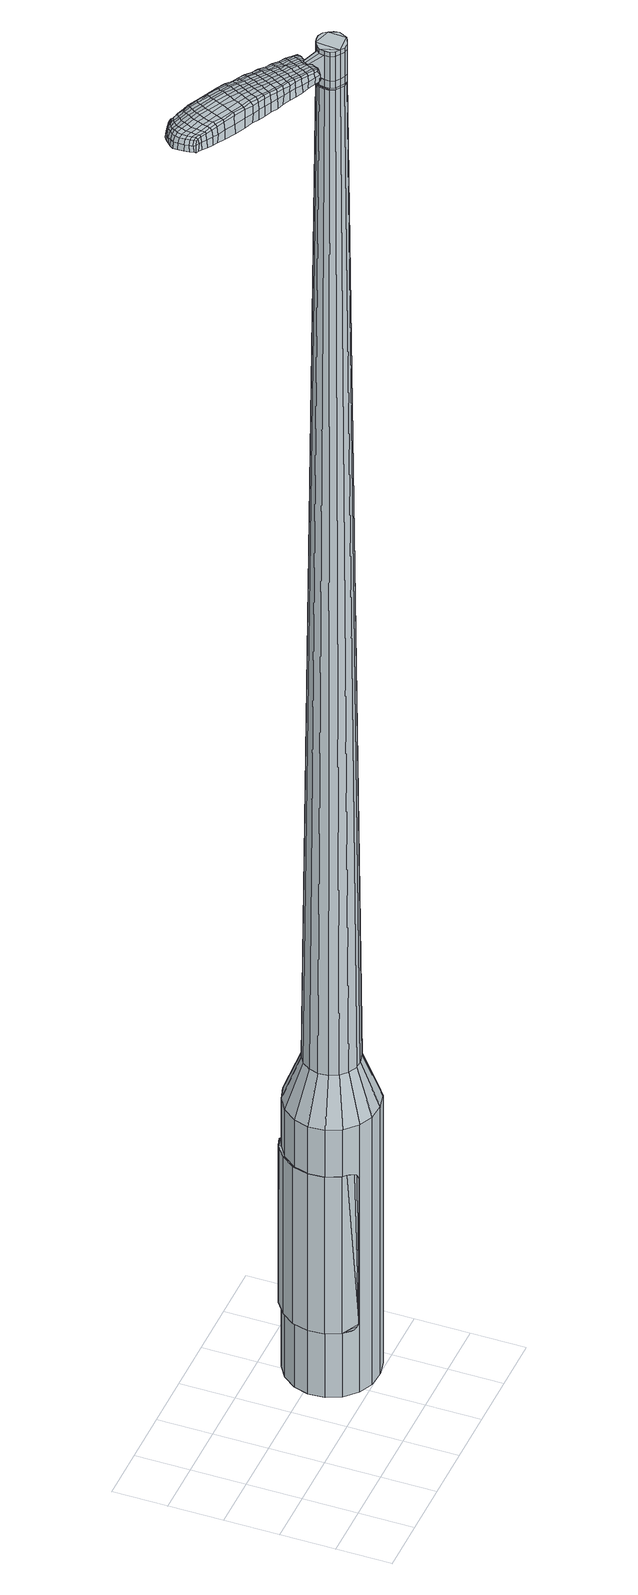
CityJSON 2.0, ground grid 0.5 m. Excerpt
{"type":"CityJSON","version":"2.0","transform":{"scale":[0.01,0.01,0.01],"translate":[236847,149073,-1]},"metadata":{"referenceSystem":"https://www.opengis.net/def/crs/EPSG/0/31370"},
"CityObjects":{
"object1":{"type":"GenericCityObject","attributes":{"cluster":240,"mean_distance_to_centroid":0.235,"new_centroid_x":236848.73,"new_centroid_y":149073.93,"mean_distance_to_camera":7.64,"H1":7.09,"H2":7.67,"Z_final":110.65,"cluster2":-1,"proj_x":236850.38,"proj_y":149070.44,"id_line":81391,"bearing_l":64.54,"distance":3.86,"orientation":"left","G_obj":154.54},"geometry":[{"type":"MultiSurface","lod":"2","boundaries":[[[0,1,2,3]],[[1,4,5,2]],[[4,6,7,5]],[[6,8,9,7]],[[8,10,11,9]],[[10,12,13,11]],[[12,14,15,13]],[[14,16,17,15]],[[16,18,19,17]],[[18,20,21,19]],[[20,22,23,21]],[[22,24,25,23]],[[24,26,27,25]],[[26,28,29,27]],[[28,30,31,29]],[[30,32,33,31]],[[32,34,35,33]],[[34,0,3,35]],[[36,37,38,39]],[[38,40,41,42]],[[41,43,42]],[[42,44,45,46]],[[45,47,46]],[[46,48,49,50]],[[49,51,50]],[[42,46,50,38]],[[50,52,39,38]],[[53,36,39]],[[2,5,7,35]],[[7,9,11,15]],[[11,13,15]],[[15,17,19,23]],[[19,21,23]],[[23,25,27,31]],[[27,29,31]],[[15,23,31,7]],[[31,33,35,7]],[[3,2,35]],[[1,0,54,55]],[[0,34,56,54]],[[34,32,57,56]],[[32,30,58,57]],[[30,28,59,58]],[[28,26,60,59]],[[26,24,61,60]],[[24,22,62,61]],[[22,20,63,62]],[[20,18,64,63]],[[18,16,65,64]],[[16,14,66,65]],[[14,12,67,66]],[[12,10,68,67]],[[10,8,69,68]],[[8,6,70,69]],[[6,4,71,70]],[[4,1,55,71]],[[55,54,72,73]],[[54,56,74,72]],[[56,57,75,74]],[[57,58,76,75]],[[58,59,77,76]],[[59,60,78,77]],[[60,61,79,78]],[[61,62,80,79]],[[62,63,81,80]],[[63,64,82,81]],[[64,65,83,82]],[[65,66,84,83]],[[66,67,85,84]],[[67,68,86,85]],[[68,69,87,86]],[[69,70,88,87]],[[70,71,89,88]],[[71,55,73,89]],[[90,91,92,73]],[[93,94,91,90]],[[95,96,94,93]],[[97,98,96,95]],[[77,99,98,97]],[[78,100,99,77]],[[101,102,100,78]],[[80,103,102,101]],[[104,105,103,80]],[[82,106,105,104]],[[107,108,106,82]],[[84,109,108,107]],[[85,110,109,84]],[[111,112,110,85]],[[113,114,112,111]],[[88,115,114,113]],[[116,117,115,88]],[[73,92,117,116]],[[118,119,120,121]],[[122,118,121,123]],[[124,122,123,125]],[[126,124,125,127]],[[128,126,127,129]],[[130,128,129,131]],[[132,130,131,133]],[[134,132,133,135]],[[136,134,135,137]],[[138,136,137,139]],[[140,138,139,141]],[[142,140,141,143]],[[144,142,143,145]],[[146,144,145,147]],[[148,146,147,149]],[[150,148,149,151]],[[72,90,73]],[[72,74,93,90]],[[74,75,95,93]],[[75,76,97,95]],[[76,77,97]],[[79,101,78]],[[79,80,101]],[[81,104,80]],[[81,82,104]],[[83,107,82]],[[83,84,107]],[[86,111,85]],[[86,87,113,111]],[[87,88,113]],[[89,116,88]],[[89,73,116]],[[152,92,91]],[[153,117,92]],[[153,115,117]],[[154,114,115]],[[154,155,112,114]],[[155,110,112]],[[156,108,109]],[[156,106,108]],[[157,105,106]],[[157,103,105]],[[158,102,103]],[[158,100,102]],[[159,98,99]],[[159,160,96,98]],[[160,161,94,96]],[[161,152,91,94]],[[39,52,150,162]],[[92,152,163,151]],[[53,39,162,119]],[[152,161,120,163]],[[36,53,119,118]],[[161,160,121,120]],[[37,36,118,122]],[[160,159,123,121]],[[38,37,122,124]],[[159,99,125,123]],[[40,38,124,126]],[[99,100,127,125]],[[41,40,126,128]],[[100,158,129,127]],[[43,41,128,130]],[[158,103,131,129]],[[42,43,130,132]],[[103,157,133,131]],[[44,42,132,134]],[[157,106,135,133]],[[45,44,134,136]],[[106,156,137,135]],[[47,45,136,138]],[[156,109,139,137]],[[46,47,138,140]],[[109,110,141,139]],[[48,46,140,142]],[[110,155,143,141]],[[49,48,142,144]],[[155,154,145,143]],[[51,49,144,146]],[[154,115,147,145]],[[50,51,146,148]],[[115,153,149,147]],[[52,50,148,150]],[[153,92,151,149]],[[150,151,164,165]],[[151,163,166,164]],[[163,120,167,166]],[[120,119,168,167]],[[119,162,169,168]],[[162,150,165,169]],[[170,171,172,173]],[[174,170,173,175]],[[170,174,176,177]],[[171,170,177,178]],[[179,180,181,182]],[[183,179,182,184]],[[179,183,185,186]],[[180,179,186,187]],[[188,189,190,191]],[[192,188,191,193]],[[188,192,194,195]],[[189,188,195,196]],[[197,198,199,200]],[[201,197,200,202]],[[197,201,203,204]],[[198,197,204,205]],[[206,207,208,209]],[[210,206,209,211]],[[206,210,212,213]],[[207,206,213,214]],[[215,216,217,218]],[[219,215,218,220]],[[215,219,221,222]],[[216,215,222,223]],[[224,225,226,227]],[[216,224,227,217]],[[224,216,223,228]],[[225,224,228,229]],[[230,231,232,233]],[[225,230,233,226]],[[230,225,229,234]],[[231,230,234,235]],[[236,174,175,237]],[[231,236,237,232]],[[236,231,235,238]],[[174,236,238,176]],[[239,240,241,242]],[[243,239,242,244]],[[239,243,245,246]],[[240,239,246,247]],[[248,249,250,251]],[[240,248,251,241]],[[248,240,247,252]],[[249,248,252,253]],[[254,255,256,257]],[[249,254,257,250]],[[254,249,253,258]],[[255,254,258,259]],[[260,261,262,263]],[[255,260,263,256]],[[260,255,259,264]],[[261,260,264,265]],[[266,171,178,267]],[[261,266,267,262]],[[266,261,265,268]],[[171,266,268,172]],[[269,270,271,272]],[[273,269,272,274]],[[269,273,275,276]],[[270,269,276,277]],[[278,279,280,281]],[[270,278,281,271]],[[278,270,277,282]],[[279,278,282,283]],[[284,285,286,287]],[[279,284,287,280]],[[284,279,283,288]],[[285,284,288,289]],[[290,183,184,291]],[[285,290,291,286]],[[290,285,289,292]],[[183,290,292,185]],[[293,294,295,296]],[[297,293,296,298]],[[293,297,299,300]],[[294,293,300,301]],[[302,303,304,305]],[[294,302,305,295]],[[302,294,301,306]],[[303,302,306,307]],[[308,309,310,311]],[[303,308,311,304]],[[308,303,307,312]],[[309,308,312,313]],[[314,315,316,317]],[[309,314,317,310]],[[314,309,313,318]],[[315,314,318,319]],[[320,180,187,321]],[[315,320,321,316]],[[320,315,319,322]],[[180,320,322,181]],[[323,209,208,324]],[[325,323,324,326]],[[323,325,327,328]],[[209,323,328,211]],[[329,325,326,330]],[[331,329,330,332]],[[329,331,333,334]],[[325,329,334,327]],[[335,331,332,336]],[[337,335,336,338]],[[335,337,339,340]],[[331,335,340,333]],[[341,337,338,342]],[[343,341,342,344]],[[341,343,345,346]],[[337,341,346,339]],[[347,343,344,348]],[[198,347,348,199]],[[347,198,205,349]],[[343,347,349,345]],[[350,351,196,195]],[[352,350,195,194]],[[350,352,353,354]],[[351,350,354,355]],[[356,357,355,354]],[[358,356,354,353]],[[356,358,359,360]],[[357,356,360,361]],[[362,363,361,360]],[[364,362,360,359]],[[362,364,365,366]],[[363,362,366,367]],[[368,369,367,366]],[[370,368,366,365]],[[368,370,203,201]],[[369,368,201,202]],[[371,372,373,374]],[[273,371,374,275]],[[371,273,274,375]],[[372,371,375,376]],[[377,192,193,378]],[[372,377,378,373]],[[377,372,376,379]],[[192,377,379,194]],[[380,381,382,383]],[[219,380,383,221]],[[380,219,220,384]],[[381,380,384,385]],[[386,387,388,389]],[[381,386,389,382]],[[386,381,385,390]],[[387,386,390,391]],[[392,189,196,393]],[[387,392,393,388]],[[392,387,391,394]],[[189,392,394,190]],[[395,396,397,398]],[[177,395,398,178]],[[395,177,176,399]],[[396,395,399,400]],[[401,402,403,404]],[[396,401,404,397]],[[401,396,400,405]],[[402,401,405,406]],[[407,200,199,408]],[[402,407,408,403]],[[407,402,406,409]],[[200,407,409,202]],[[410,411,412,413]],[[182,410,413,184]],[[410,182,181,414]],[[411,410,414,415]],[[416,204,203,417]],[[411,416,417,412]],[[416,411,415,418]],[[204,416,418,205]],[[419,420,421,422]],[[297,419,422,299]],[[419,297,298,423]],[[420,419,423,424]],[[425,210,211,426]],[[420,425,426,421]],[[425,420,424,427]],[[210,425,427,212]],[[428,429,430,431]],[[243,428,431,245]],[[428,243,244,432]],[[429,428,432,433]],[[434,435,436,437]],[[429,434,437,430]],[[434,429,433,438]],[[435,434,438,439]],[[440,207,214,441]],[[435,440,441,436]],[[440,435,439,442]],[[207,440,442,208]],[[443,444,433,432]],[[242,443,432,244]],[[443,242,241,445]],[[444,443,445,446]],[[447,448,439,438]],[[444,447,438,433]],[[447,444,446,449]],[[448,447,449,450]],[[451,324,208,442]],[[448,451,442,439]],[[451,448,450,452]],[[324,451,452,326]],[[453,454,455,456]],[[300,453,456,301]],[[453,300,299,422]],[[454,453,422,421]],[[457,328,327,458]],[[454,457,458,455]],[[457,454,421,426]],[[328,457,426,211]],[[459,460,446,445]],[[251,459,445,241]],[[459,251,250,461]],[[460,459,461,462]],[[463,464,450,449]],[[460,463,449,446]],[[463,460,462,465]],[[464,463,465,466]],[[467,330,326,452]],[[464,467,452,450]],[[467,464,466,468]],[[330,467,468,332]],[[469,470,471,472]],[[306,469,472,307]],[[469,306,301,456]],[[470,469,456,455]],[[473,334,333,474]],[[470,473,474,471]],[[473,470,455,458]],[[334,473,458,327]],[[475,476,462,461]],[[257,475,461,250]],[[475,257,256,477]],[[476,475,477,478]],[[479,480,466,465]],[[476,479,465,462]],[[479,476,478,481]],[[480,479,481,482]],[[483,336,332,468]],[[480,483,468,466]],[[483,480,482,484]],[[336,483,484,338]],[[485,486,487,488]],[[312,485,488,313]],[[485,312,307,472]],[[486,485,472,471]],[[489,340,339,490]],[[486,489,490,487]],[[489,486,471,474]],[[340,489,474,333]],[[491,492,478,477]],[[263,491,477,256]],[[491,263,262,493]],[[492,491,493,494]],[[495,496,482,481]],[[492,495,481,478]],[[495,492,494,497]],[[496,495,497,498]],[[499,342,338,484]],[[496,499,484,482]],[[499,496,498,500]],[[342,499,500,344]],[[501,502,503,504]],[[318,501,504,319]],[[501,318,313,488]],[[502,501,488,487]],[[505,346,345,506]],[[502,505,506,503]],[[505,502,487,490]],[[346,505,490,339]],[[507,508,494,493]],[[267,507,493,262]],[[507,267,178,398]],[[508,507,398,397]],[[509,510,498,497]],[[508,509,497,494]],[[509,508,397,404]],[[510,509,404,403]],[[511,348,344,500]],[[510,511,500,498]],[[511,510,403,408]],[[348,511,408,199]],[[512,513,415,414]],[[322,512,414,181]],[[512,322,319,504]],[[513,512,504,503]],[[514,349,205,418]],[[513,514,418,415]],[[514,513,503,506]],[[349,514,506,345]],[[515,516,376,375]],[[272,515,375,274]],[[515,272,271,517]],[[516,515,517,518]],[[519,352,194,379]],[[516,519,379,376]],[[519,516,518,520]],[[352,519,520,353]],[[521,522,523,524]],[[222,521,524,223]],[[521,222,221,383]],[[522,521,383,382]],[[525,526,527,528]],[[522,525,528,523]],[[525,522,382,389]],[[526,525,389,388]],[[529,351,355,530]],[[526,529,530,527]],[[529,526,388,393]],[[351,529,393,196]],[[531,532,518,517]],[[281,531,517,271]],[[531,281,280,533]],[[532,531,533,534]],[[535,358,353,520]],[[532,535,520,518]],[[535,532,534,536]],[[358,535,536,359]],[[537,538,539,540]],[[228,537,540,229]],[[537,228,223,524]],[[538,537,524,523]],[[541,542,543,544]],[[538,541,544,539]],[[541,538,523,528]],[[542,541,528,527]],[[545,357,361,546]],[[542,545,546,543]],[[545,542,527,530]],[[357,545,530,355]],[[547,548,534,533]],[[287,547,533,280]],[[547,287,286,549]],[[548,547,549,550]],[[551,364,359,536]],[[548,551,536,534]],[[551,548,550,552]],[[364,551,552,365]],[[553,554,555,556]],[[234,553,556,235]],[[553,234,229,540]],[[554,553,540,539]],[[557,558,559,560]],[[554,557,560,555]],[[557,554,539,544]],[[558,557,544,543]],[[561,363,367,562]],[[558,561,562,559]],[[561,558,543,546]],[[363,561,546,361]],[[563,564,550,549]],[[291,563,549,286]],[[563,291,184,413]],[[564,563,413,412]],[[565,370,365,552]],[[564,565,552,550]],[[565,564,412,417]],[[370,565,417,203]],[[566,567,400,399]],[[238,566,399,176]],[[566,238,235,556]],[[567,566,556,555]],[[568,569,406,405]],[[567,568,405,400]],[[568,567,555,560]],[[569,568,560,559]],[[570,369,202,409]],[[569,570,409,406]],[[570,569,559,562]],[[369,570,562,367]],[[571,572,573,574]],[[574,573,575,576]],[[577,575,573,578]],[[578,573,572,579]],[[580,581,582,583]],[[583,582,584,585]],[[586,584,582,587]],[[587,582,581,588]],[[589,590,591,592]],[[592,591,593,594]],[[595,593,591,596]],[[596,591,590,597]],[[598,599,600,601]],[[601,600,602,603]],[[604,602,600,605]],[[605,600,599,606]],[[607,608,609,610]],[[610,609,611,612]],[[613,611,609,614]],[[614,609,608,615]],[[616,617,618,619]],[[619,618,620,621]],[[622,620,618,623]],[[623,618,617,624]],[[625,626,627,628]],[[628,627,617,616]],[[624,617,627,629]],[[629,627,626,630]],[[631,632,633,634]],[[634,633,626,625]],[[630,626,633,635]],[[635,633,632,636]],[[576,575,637,638]],[[638,637,632,631]],[[636,632,637,639]],[[639,637,575,577]],[[640,641,642,643]],[[643,642,644,645]],[[646,644,642,647]],[[647,642,641,648]],[[649,650,651,652]],[[652,651,641,640]],[[648,641,651,653]],[[653,651,650,654]],[[655,656,657,658]],[[658,657,650,649]],[[654,650,657,659]],[[659,657,656,660]],[[661,662,663,664]],[[664,663,656,655]],[[660,656,663,665]],[[665,663,662,666]],[[579,572,667,668]],[[668,667,662,661]],[[666,662,667,669]],[[669,667,572,571]],[[670,671,672,673]],[[673,672,674,675]],[[676,674,672,677]],[[677,672,671,678]],[[679,680,681,682]],[[682,681,671,670]],[[678,671,681,683]],[[683,681,680,684]],[[685,686,687,688]],[[688,687,680,679]],[[684,680,687,689]],[[689,687,686,690]],[[585,584,691,692]],[[692,691,686,685]],[[690,686,691,693]],[[693,691,584,586]],[[694,695,696,697]],[[697,696,698,699]],[[700,698,696,701]],[[701,696,695,702]],[[703,704,705,706]],[[706,705,695,694]],[[702,695,705,707]],[[707,705,704,708]],[[709,710,711,712]],[[712,711,704,703]],[[708,704,711,713]],[[713,711,710,714]],[[715,716,717,718]],[[718,717,710,709]],[[714,710,717,719]],[[719,717,716,720]],[[588,581,721,722]],[[722,721,716,715]],[[720,716,721,723]],[[723,721,581,580]],[[607,610,724,725]],[[725,724,726,727]],[[728,726,724,729]],[[729,724,610,612]],[[727,726,730,731]],[[731,730,732,733]],[[734,732,730,735]],[[735,730,726,728]],[[733,732,736,737]],[[737,736,738,739]],[[740,738,736,741]],[[741,736,732,734]],[[739,738,742,743]],[[743,742,744,745]],[[746,744,742,747]],[[747,742,738,740]],[[745,744,748,749]],[[749,748,599,598]],[[606,599,748,750]],[[750,748,744,746]],[[597,751,752,596]],[[596,752,753,595]],[[754,753,752,755]],[[755,752,751,756]],[[756,757,758,755]],[[755,758,759,754]],[[760,759,758,761]],[[761,758,757,762]],[[762,763,764,761]],[[761,764,765,760]],[[766,765,764,767]],[[767,764,763,768]],[[768,769,770,767]],[[767,770,771,766]],[[604,771,770,602]],[[602,770,769,603]],[[772,773,774,775]],[[775,774,674,676]],[[675,674,774,776]],[[776,774,773,777]],[[594,593,778,779]],[[779,778,773,772]],[[777,773,778,780]],[[780,778,593,595]],[[781,782,783,784]],[[784,783,620,622]],[[621,620,783,785]],[[785,783,782,786]],[[787,788,789,790]],[[790,789,782,781]],[[786,782,789,791]],[[791,789,788,792]],[[597,590,793,794]],[[794,793,788,787]],[[792,788,793,795]],[[795,793,590,589]],[[796,797,798,799]],[[799,798,578,579]],[[577,578,798,800]],[[800,798,797,801]],[[802,803,804,805]],[[805,804,797,796]],[[801,797,804,806]],[[806,804,803,807]],[[598,601,808,809]],[[809,808,803,802]],[[807,803,808,810]],[[810,808,601,603]],[[811,812,813,814]],[[814,813,583,585]],[[580,583,813,815]],[[815,813,812,816]],[[604,605,817,818]],[[818,817,812,811]],[[816,812,817,819]],[[819,817,605,606]],[[820,821,822,823]],[[823,822,698,700]],[[698,822,699]],[[699,822,821,824]],[[612,611,825,826]],[[826,825,821,820]],[[824,821,825,827]],[[827,825,611,613]],[[828,829,644,830]],[[830,644,646]],[[645,644,831]],[[831,644,829,832]],[[833,834,835,836]],[[836,835,829,828]],[[832,829,835,837]],[[837,835,834,838]],[[615,608,839,840]],[[840,839,834,833]],[[838,834,839,841]],[[841,839,608,607]],[[832,842,843,831]],[[831,843,643,645]],[[640,643,843,844]],[[844,843,842,845]],[[838,846,847,837]],[[837,847,842,832]],[[845,842,847,848]],[[848,847,846,849]],[[607,725,850,841]],[[841,850,846,838]],[[849,846,850,851]],[[851,850,725,727]],[[852,853,854,855]],[[855,854,701,702]],[[700,701,854,823]],[[823,854,853,820]],[[728,729,856,857]],[[857,856,853,852]],[[820,853,856,826]],[[826,856,729,612]],[[845,858,844]],[[844,858,652,640]],[[649,652,858,859]],[[859,858,860]],[[849,861,862,848]],[[848,862,858,845]],[[860,858,862,863]],[[863,862,861,864]],[[727,731,865,851]],[[851,865,861,849]],[[864,861,865,866]],[[866,865,731,733]],[[867,868,869,870]],[[870,869,707,708]],[[702,707,869,855]],[[855,869,868,852]],[[734,735,871,872]],[[872,871,868,867]],[[852,868,871,857]],[[857,871,735,728]],[[860,873,859]],[[859,873,658,649]],[[655,658,873,874]],[[874,873,875]],[[864,876,877,863]],[[863,877,873,860]],[[875,873,877,878]],[[878,877,876,879]],[[733,737,880,866]],[[866,880,876,864]],[[879,876,880,881]],[[881,880,737,739]],[[882,883,884,885]],[[885,884,713,714]],[[708,713,884,870]],[[870,884,883,867]],[[740,741,886,887]],[[887,886,883,882]],[[867,883,886,872]],[[872,886,741,734]],[[875,888,889,874]],[[874,889,664,655]],[[661,664,889,890]],[[890,889,888,891]],[[879,892,893,878]],[[878,893,888,875]],[[891,888,893,894]],[[894,893,892,895]],[[739,743,896,881]],[[881,896,892,879]],[[895,892,896,897]],[[897,896,743,745]],[[898,899,900,901]],[[901,900,719,720]],[[714,719,900,885]],[[885,900,899,882]],[[746,747,902,903]],[[903,902,899,898]],[[882,899,902,887]],[[887,902,747,740]],[[891,904,905,890]],[[890,905,668,661]],[[579,668,905,799]],[[799,905,904,796]],[[895,906,907,894]],[[894,907,904,891]],[[796,904,907,805]],[[805,907,906,802]],[[745,749,908,897]],[[897,908,906,895]],[[802,906,908,809]],[[809,908,749,598]],[[816,909,910,815]],[[815,910,723,580]],[[720,723,910,901]],[[901,910,909,898]],[[606,750,911,819]],[[819,911,909,816]],[[898,909,911,903]],[[903,911,750,746]],[[777,912,913,776]],[[776,913,673,675]],[[670,673,913,914]],[[914,913,912,915]],[[595,753,916,780]],[[780,916,912,777]],[[915,912,916,917]],[[917,916,753,754]],[[918,919,920,921]],[[921,920,623,624]],[[622,623,920,784]],[[784,920,919,781]],[[922,923,924,925]],[[925,924,919,918]],[[781,919,924,790]],[[790,924,923,787]],[[756,751,926,927]],[[927,926,923,922]],[[787,923,926,794]],[[794,926,751,597]],[[915,928,929,914]],[[914,929,682,670]],[[679,682,929,930]],[[930,929,928,931]],[[754,759,932,917]],[[917,932,928,915]],[[931,928,932,933]],[[933,932,759,760]],[[934,935,936,937]],[[937,936,629,630]],[[624,629,936,921]],[[921,936,935,918]],[[938,939,940,941]],[[941,940,935,934]],[[918,935,940,925]],[[925,940,939,922]],[[762,757,942,943]],[[943,942,939,938]],[[922,939,942,927]],[[927,942,757,756]],[[931,944,945,930]],[[930,945,688,679]],[[685,688,945,946]],[[946,945,944,947]],[[760,765,948,933]],[[933,948,944,931]],[[947,944,948,949]],[[949,948,765,766]],[[950,951,952,953]],[[953,952,635,636]],[[630,635,952,937]],[[937,952,951,934]],[[954,955,956,957]],[[957,956,951,950]],[[934,951,956,941]],[[941,956,955,938]],[[768,763,958,959]],[[959,958,955,954]],[[938,955,958,943]],[[943,958,763,762]],[[947,960,961,946]],[[946,961,692,685]],[[585,692,961,814]],[[814,961,960,811]],[[766,771,962,949]],[[949,962,960,947]],[[811,960,962,818]],[[818,962,771,604]],[[801,963,964,800]],[[800,964,639,577]],[[636,639,964,953]],[[953,964,963,950]],[[807,965,966,806]],[[806,966,963,801]],[[950,963,966,957]],[[957,966,965,954]],[[603,769,967,810]],[[810,967,965,807]],[[954,965,967,959]],[[959,967,769,768]],[[571,574,173,172]],[[574,576,175,173]],[[586,587,186,185]],[[587,588,187,186]],[[589,592,191,190]],[[592,594,193,191]],[[613,614,213,212]],[[614,615,214,213]],[[616,619,218,217]],[[619,621,220,218]],[[625,628,227,226]],[[628,616,217,227]],[[631,634,233,232]],[[634,625,226,233]],[[576,638,237,175]],[[638,631,232,237]],[[646,647,246,245]],[[647,648,247,246]],[[648,653,252,247]],[[653,654,253,252]],[[654,659,258,253]],[[659,660,259,258]],[[660,665,264,259]],[[665,666,265,264]],[[666,669,268,265]],[[669,571,172,268]],[[676,677,276,275]],[[677,678,277,276]],[[678,683,282,277]],[[683,684,283,282]],[[684,689,288,283]],[[689,690,289,288]],[[690,693,292,289]],[[693,586,185,292]],[[694,697,296,295]],[[697,699,298,296]],[[703,706,305,304]],[[706,694,295,305]],[[709,712,311,310]],[[712,703,304,311]],[[715,718,317,316]],[[718,709,310,317]],[[588,722,321,187]],[[722,715,316,321]],[[772,775,374,373]],[[775,676,275,374]],[[594,779,378,193]],[[779,772,373,378]],[[621,785,384,220]],[[785,786,385,384]],[[786,791,390,385]],[[791,792,391,390]],[[792,795,394,391]],[[795,589,190,394]],[[699,423,298]],[[699,824,424,423]],[[824,827,427,424]],[[827,613,212,427]],[[828,830,431,430]],[[830,646,245,431]],[[833,836,437,436]],[[836,828,430,437]],[[615,840,441,214]],[[840,833,436,441]],[[968,969,970,971]],[[972,973,971,970]],[[974,975,976,977]],[[978,979,980,981]],[[969,982,983,970]],[[984,972,970,983]],[[985,974,977,986]],[[987,988,979,978]],[[982,989,990,983]],[[990,991,984,983]],[[992,985,986,993]],[[994,988,987,995]],[[989,996,997,990]],[[997,998,991,990]],[[999,992,993,1000]],[[1001,994,995,1002]],[[1003,1004,1005,1006]],[[1007,1008,1004,1003]],[[1007,1009,1010,1008]],[[1009,1011,1012,1010]],[[1013,1014,1015,1016]],[[1017,1018,1014,1013]],[[1019,1020,1018,1017]],[[1021,1022,1020,1019]],[[1016,1005,1004,1013]],[[1013,1004,1008,1017]],[[1008,1010,1019,1017]],[[1010,1012,1021,1019]],[[977,976,973,972]],[[986,977,972,984]],[[991,993,986,984]],[[998,1000,993,991]],[[978,981,975,974]],[[987,978,974,985]],[[995,987,985,992]],[[1002,995,992,999]],[[979,1003,1006,980]],[[988,1007,1003,979]],[[1009,1007,988,994]],[[1011,1009,994,1001]],[[1023,1024,1025,1026]],[[1025,1027,1028,1029]],[[1025,1029,1030,1031]],[[1025,1031,1026]],[[1032,1023,1026,1033]],[[1034,1033,1026,1035]],[[1036,1035,1026]],[[1037,1025,1024,1038]],[[1039,1037,1038,1040]],[[1041,1039,1040,1042]],[[1043,1041,1042,1044]],[[1045,1043,1044,1046]],[[1046,1047,1048,1049]],[[1046,1049,1050,1051]],[[1046,1051,1052,1053]],[[1052,1054,1055,1056]],[[1052,1056,1057,1058]],[[1052,1058,1053]],[[1046,1053,1045]],[[1059,1060,1024,1023]],[[1061,1062,1027,1025]],[[1063,1064,1036,1026]],[[1060,1065,1038,1024]],[[1066,1061,1025,1037]],[[1065,1067,1040,1038]],[[1068,1066,1037,1039]],[[1067,1069,1042,1040]],[[1070,1068,1039,1041]],[[1069,1071,1044,1042]],[[1072,1070,1041,1043]],[[1071,1073,1046,1044]],[[1074,1072,1043,1045]],[[1073,1075,1047,1046]],[[1076,1077,1054,1052]],[[1078,1074,1045,1053]],[[1048,1047,1075,1079]],[[1049,1048,1079,1080]],[[1050,1049,1080,1081]],[[1051,1050,1081,1082]],[[1052,1051,1082,1076]],[[1083,1059,1023,1032]],[[1084,1083,1032,1033]],[[1085,1084,1033,1034]],[[1086,1085,1034,1035]],[[1064,1086,1035,1036]],[[1028,1027,1062,1087]],[[1055,1054,1077,1088]],[[1029,1028,1087,1089]],[[1030,1029,1089,1090]],[[1031,1030,1090,1091]],[[1026,1031,1091,1063]],[[1056,1055,1088,1092]],[[1057,1056,1092,1093]],[[1058,1057,1093,1094]],[[1053,1058,1094,1078]]]}]}
},
"vertices":[
[132,110,384],[141,122,384],[141,122,96],[132,110,96],[153,130,384],[153,130,96],[167,134,384],[167,134,96],[182,133,384],[182,133,96],[195,126,384],[195,126,96],[205,116,384],[205,116,96],[211,102,384],[211,102,96],[212,88,384],[212,88,96],[209,74,384],[209,74,96],[200,62,384],[200,62,96],[188,53,384],[188,53,96],[174,50,384],[174,50,96],[159,51,384],[159,51,96],[146,57,384],[146,57,96],[135,68,384],[135,68,96],[129,81,384],[129,81,96],[128,96,384],[128,96,96],[157,88,1524],[159,84,1524],[163,81,1524],[158,98,1524],[167,79,1524],[171,78,1524],[180,82,1524],[176,80,1524],[182,86,1524],[184,90,1524],[181,99,1524],[183,95,1524],[178,103,1524],[174,105,1524],[165,104,1524],[169,105,1524],[161,101,1524],[157,93,1524],[148,103,429],[153,110,429],[145,94,429],[146,85,429],[150,77,429],[156,71,429],[164,67,429],[172,67,429],[181,69,429],[188,74,429],[193,81,429],[195,89,429],[195,98,429],[191,106,429],[185,112,429],[177,116,429],[168,117,429],[160,115,429],[158,98,1483],[161,101,1483],[157,93,1483],[157,88,1483],[159,84,1483],[163,81,1483],[167,79,1483],[171,78,1483],[176,80,1483],[180,82,1483],[182,86,1483],[184,90,1483],[183,95,1483],[181,99,1483],[178,103,1483],[174,105,1483],[169,105,1483],[165,104,1483],[159,97,1483],[159,97,1485],[161,101,1485],[158,93,1483],[158,93,1485],[158,89,1483],[158,89,1485],[160,84,1483],[160,84,1485],[163,81,1485],[167,79,1485],[171,79,1483],[171,79,1485],[176,80,1485],[179,83,1483],[179,83,1485],[182,86,1485],[183,91,1483],[183,91,1485],[183,95,1485],[181,99,1485],[178,102,1483],[178,102,1485],[174,104,1483],[174,104,1485],[169,105,1485],[165,103,1483],[165,103,1485],[157,88,1519],[157,93,1519],[157,93,1493],[157,88,1493],[159,84,1519],[159,84,1493],[163,81,1519],[163,81,1493],[167,79,1519],[167,79,1493],[171,78,1519],[171,78,1493],[176,80,1519],[176,80,1493],[180,82,1519],[180,82,1493],[182,86,1519],[182,86,1493],[184,90,1519],[184,90,1493],[183,95,1519],[183,95,1493],[181,99,1519],[181,99,1493],[178,103,1519],[178,103,1493],[174,105,1519],[174,105,1493],[169,105,1519],[169,105,1493],[165,104,1519],[165,104,1493],[161,101,1519],[161,101,1493],[158,98,1485],[165,104,1485],[174,105,1485],[178,103,1485],[184,90,1485],[180,82,1485],[171,78,1485],[159,84,1485],[157,88,1485],[157,93,1485],[158,98,1519],[158,98,1493],[143,108,1513],[143,108,1518],[141,106,1513],[140,103,1513],[140,103,1518],[141,106,1518],[83,155,1519],[89,152,1518],[89,154,1509],[82,157,1510],[75,159,1519],[75,161,1510],[75,157,1526],[83,153,1525],[89,150,1525],[66,120,1519],[73,118,1518],[74,119,1525],[68,121,1525],[58,124,1519],[60,125,1526],[56,123,1510],[64,120,1510],[71,117,1509],[7,168,1519],[9,171,1519],[8,171,1513],[6,168,1513],[7,164,1519],[6,164,1513],[8,163,1524],[9,167,1524],[10,170,1524],[74,136,1530],[81,133,1529],[82,136,1529],[76,139,1530],[66,140,1531],[67,143,1531],[64,136,1530],[73,133,1530],[79,130,1529],[147,101,1512],[148,104,1512],[147,104,1517],[146,102,1517],[146,99,1512],[145,99,1517],[145,99,1506],[146,102,1506],[148,104,1506],[29,179,1519],[32,178,1519],[32,180,1512],[29,181,1512],[26,180,1518],[26,181,1512],[27,179,1522],[28,178,1523],[32,177,1524],[36,177,1519],[42,175,1519],[41,176,1512],[36,178,1512],[36,175,1524],[42,173,1525],[47,172,1519],[54,169,1519],[54,171,1511],[47,174,1511],[47,171,1526],[54,168,1526],[65,164,1519],[64,166,1510],[65,162,1526],[148,120,1513],[141,123,1513],[141,122,1518],[148,118,1517],[152,117,1512],[151,116,1516],[152,118,1506],[147,121,1507],[141,125,1507],[134,127,1514],[128,131,1515],[128,129,1520],[135,125,1519],[134,128,1507],[127,132,1507],[121,134,1515],[115,138,1516],[115,136,1522],[121,133,1521],[121,136,1508],[114,140,1508],[108,141,1517],[102,145,1517],[102,143,1524],[108,140,1523],[108,143,1508],[101,147,1509],[95,148,1518],[96,147,1524],[95,150,1509],[13,147,1519],[15,146,1519],[16,147,1524],[13,148,1523],[11,149,1518],[12,149,1522],[9,148,1512],[11,147,1512],[14,145,1512],[20,143,1519],[25,140,1519],[26,141,1525],[21,144,1524],[18,142,1512],[23,139,1512],[30,137,1519],[37,134,1519],[38,135,1526],[31,138,1526],[28,137,1511],[35,133,1511],[47,129,1519],[49,130,1526],[46,128,1510],[134,92,1513],[127,95,1513],[126,95,1507],[133,92,1507],[140,90,1512],[139,90,1506],[139,92,1516],[135,93,1517],[129,96,1518],[120,98,1514],[113,101,1515],[112,100,1507],[119,97,1507],[122,99,1519],[115,102,1520],[107,104,1515],[100,106,1516],[98,106,1508],[105,103,1508],[108,104,1521],[101,107,1522],[93,109,1517],[86,112,1517],[84,111,1509],[91,108,1508],[94,110,1523],[87,113,1524],[79,115,1518],[77,114,1509],[81,116,1524],[141,104,1519],[142,107,1519],[135,108,1520],[136,110,1520],[133,105,1520],[140,102,1519],[128,111,1522],[129,113,1522],[121,114,1523],[122,116,1523],[120,111,1523],[126,108,1521],[114,117,1524],[116,120,1524],[108,120,1525],[109,123,1525],[106,117,1525],[113,114,1524],[101,123,1526],[102,126,1526],[94,127,1527],[96,129,1527],[93,123,1527],[99,120,1526],[88,130,1528],[89,133,1528],[86,127,1528],[11,166,1527],[13,169,1527],[11,162,1526],[15,160,1527],[16,164,1528],[17,167,1528],[21,161,1529],[23,164,1529],[20,157,1528],[27,154,1530],[28,158,1530],[30,161,1530],[34,155,1531],[36,158,1531],[33,151,1530],[41,147,1531],[43,151,1531],[44,154,1531],[54,145,1531],[56,149,1531],[53,142,1531],[9,151,1518],[8,154,1519],[7,153,1513],[8,150,1513],[11,151,1523],[10,154,1523],[7,158,1519],[6,158,1513],[9,158,1524],[24,180,1518],[21,179,1518],[22,178,1523],[25,179,1523],[24,181,1513],[21,180,1513],[18,178,1519],[14,176,1519],[16,176,1524],[19,177,1523],[17,179,1513],[14,177,1513],[11,174,1519],[13,173,1524],[11,174,1513],[83,152,1528],[82,150,1528],[88,147,1528],[89,148,1527],[75,156,1528],[74,154,1529],[80,148,1529],[79,145,1530],[85,142,1529],[87,144,1528],[72,152,1529],[71,149,1530],[77,142,1530],[84,139,1529],[69,146,1531],[68,123,1528],[69,125,1529],[61,128,1529],[60,126,1528],[75,120,1527],[76,122,1528],[71,129,1529],[63,132,1530],[78,126,1528],[142,91,1512],[143,92,1512],[142,93,1517],[141,92,1517],[141,90,1506],[142,92,1506],[144,95,1512],[143,96,1517],[143,95,1506],[154,115,1512],[153,113,1512],[152,114,1506],[153,116,1506],[152,115,1517],[152,113,1517],[152,111,1512],[151,109,1512],[150,109,1506],[151,112,1506],[151,111,1517],[149,109,1517],[150,106,1512],[149,107,1506],[148,107,1517],[147,117,1519],[147,116,1519],[141,121,1520],[140,119,1520],[146,114,1519],[145,111,1519],[139,117,1520],[138,115,1520],[144,109,1519],[137,112,1520],[136,94,1519],[137,96,1519],[130,99,1520],[129,97,1520],[139,99,1519],[132,102,1520],[134,124,1521],[133,123,1521],[128,128,1522],[127,126,1522],[132,120,1521],[131,118,1521],[126,124,1522],[125,121,1523],[130,116,1522],[123,119,1523],[122,100,1521],[123,102,1521],[117,105,1522],[116,103,1522],[125,105,1521],[118,108,1522],[121,131,1523],[120,130,1523],[115,135,1524],[114,133,1524],[119,127,1523],[118,125,1524],[113,131,1525],[111,128,1525],[117,122,1524],[110,125,1525],[109,106,1523],[110,108,1523],[103,110,1524],[102,108,1524],[111,111,1524],[104,114,1525],[108,138,1525],[107,136,1525],[102,142,1526],[101,140,1526],[106,134,1526],[105,131,1526],[100,138,1527],[98,135,1527],[104,129,1526],[97,132,1527],[95,111,1525],[96,113,1525],[89,116,1526],[88,114,1526],[98,117,1526],[91,120,1527],[95,145,1527],[94,143,1527],[93,141,1527],[92,138,1528],[90,135,1528],[82,117,1527],[83,119,1527],[84,123,1528],[13,150,1525],[12,153,1525],[16,148,1526],[15,151,1526],[11,157,1526],[15,155,1527],[27,178,1525],[24,177,1525],[28,176,1526],[30,176,1525],[21,176,1525],[18,174,1526],[22,173,1527],[25,175,1526],[15,172,1526],[19,170,1527],[21,145,1526],[20,148,1527],[26,143,1527],[26,145,1528],[20,152,1528],[26,149,1529],[35,175,1526],[33,174,1527],[39,171,1528],[41,172,1527],[30,172,1527],[28,170,1528],[34,167,1529],[36,170,1528],[25,168,1528],[32,164,1530],[31,140,1528],[32,142,1529],[39,136,1528],[39,138,1529],[32,146,1529],[40,142,1530],[46,170,1528],[45,169,1528],[52,165,1529],[54,166,1528],[43,167,1529],[40,164,1530],[48,160,1530],[50,163,1530],[38,161,1530],[46,157,1531],[50,131,1529],[50,133,1529],[51,137,1530],[64,161,1528],[63,160,1529],[61,157,1530],[59,155,1530],[58,152,1531],[88,152,1509],[88,150,1518],[82,153,1518],[81,155,1509],[74,157,1519],[74,159,1510],[74,156,1525],[82,152,1525],[88,148,1525],[75,120,1525],[73,119,1518],[67,122,1518],[68,123,1525],[59,126,1519],[60,127,1525],[57,125,1510],[65,121,1509],[71,119,1509],[10,170,1513],[11,170,1519],[9,167,1519],[9,167,1513],[9,163,1519],[8,164,1513],[10,163,1524],[11,166,1524],[12,169,1524],[82,136,1528],[81,133,1528],[74,136,1529],[75,139,1529],[66,140,1529],[67,143,1529],[64,137,1529],[73,133,1529],[79,130,1528],[146,105,1516],[146,105,1512],[145,102,1512],[144,103,1516],[144,100,1512],[143,100,1516],[143,100,1506],[144,103,1506],[146,105,1506],[31,178,1512],[31,176,1519],[28,177,1518],[28,179,1512],[26,178,1518],[26,179,1512],[27,177,1522],[28,176,1523],[31,175,1523],[41,175,1512],[41,173,1519],[36,175,1519],[35,176,1512],[36,173,1524],[41,171,1525],[53,169,1511],[54,167,1519],[46,171,1519],[46,172,1511],[47,169,1525],[54,166,1526],[64,162,1519],[63,164,1510],[64,161,1526],[140,120,1518],[140,122,1513],[146,118,1513],[147,117,1517],[151,115,1512],[150,115,1515],[150,116,1506],[146,119,1506],[140,123,1507],[127,127,1520],[127,129,1514],[133,125,1514],[133,124,1519],[133,127,1507],[126,130,1507],[114,134,1522],[114,136,1516],[120,132,1515],[120,131,1521],[120,134,1508],[113,138,1508],[101,141,1523],[101,143,1517],[107,140,1516],[107,138,1522],[107,141,1508],[100,145,1508],[94,147,1517],[95,145,1524],[94,149,1509],[18,148,1523],[17,147,1519],[14,149,1518],[15,150,1523],[12,150,1518],[13,151,1522],[11,149,1512],[13,148,1512],[15,146,1512],[27,143,1525],[26,142,1519],[21,145,1519],[22,146,1524],[19,144,1512],[24,141,1512],[39,136,1526],[38,136,1519],[31,139,1519],[32,140,1525],[29,138,1511],[36,135,1511],[48,131,1519],[50,132,1526],[46,130,1510],[127,96,1507],[128,97,1513],[135,94,1513],[134,94,1506],[140,92,1512],[139,92,1506],[139,93,1515],[136,95,1517],[129,98,1518],[113,102,1507],[114,103,1514],[121,100,1514],[120,99,1507],[122,101,1519],[115,103,1520],[99,107,1508],[100,108,1516],[107,105,1515],[106,105,1508],[108,106,1521],[102,109,1522],[85,113,1508],[87,114,1517],[93,111,1516],[92,110,1508],[95,112,1522],[88,115,1523],[80,117,1517],[78,116,1509],[81,118,1524],[140,105,1518],[142,107,1518],[134,108,1519],[135,110,1519],[133,105,1519],[139,102,1518],[127,111,1520],[128,113,1520],[121,114,1521],[122,117,1521],[119,111,1521],[126,108,1520],[114,117,1523],[115,120,1523],[107,121,1524],[108,123,1524],[106,118,1524],[113,115,1523],[100,124,1525],[102,126,1525],[94,127,1526],[95,130,1526],[92,124,1526],[99,121,1525],[87,130,1527],[88,133,1527],[86,127,1527],[14,168,1526],[13,165,1526],[12,162,1525],[16,160,1526],[16,164,1526],[18,167,1526],[24,164,1528],[22,161,1528],[21,157,1527],[27,154,1528],[28,158,1529],[30,161,1529],[36,158,1530],[35,155,1530],[34,151,1529],[42,147,1530],[43,151,1530],[44,154,1530],[56,149,1530],[54,145,1530],[53,142,1530],[9,154,1513],[10,154,1518],[11,152,1518],[10,151,1512],[13,152,1523],[12,154,1523],[9,159,1519],[8,158,1513],[11,158,1523],[23,176,1523],[22,177,1518],[24,178,1518],[25,177,1523],[24,179,1512],[22,179,1512],[17,174,1523],[16,175,1519],[19,176,1519],[20,175,1523],[18,177,1513],[15,175,1513],[13,173,1519],[14,172,1524],[12,173,1513],[87,146,1527],[81,150,1527],[82,151,1527],[88,147,1526],[74,155,1527],[73,154,1528],[85,141,1528],[78,145,1528],[80,147,1528],[86,144,1527],[72,151,1528],[70,149,1529],[77,142,1529],[83,139,1528],[69,146,1529],[61,129,1528],[69,125,1527],[69,124,1527],[61,127,1527],[75,121,1526],[76,123,1527],[71,129,1528],[63,133,1528],[77,126,1527],[140,94,1516],[141,93,1512],[141,92,1512],[140,93,1516],[140,93,1506],[142,96,1512],[142,97,1516],[141,96,1506],[150,115,1506],[151,114,1512],[151,116,1506],[150,115,1516],[150,114,1516],[148,110,1506],[149,110,1512],[150,112,1512],[149,113,1506],[149,112,1516],[148,110,1516],[148,107,1512],[147,108,1506],[147,107,1516],[146,116,1518],[146,117,1518],[140,120,1519],[140,119,1519],[144,112,1518],[145,114,1518],[139,117,1519],[137,115,1519],[143,109,1518],[136,112,1519],[130,99,1519],[136,96,1518],[136,95,1518],[129,98,1519],[138,99,1518],[131,102,1519],[133,123,1520],[127,127,1521],[126,126,1521],[131,118,1520],[132,121,1520],[125,124,1521],[124,121,1521],[130,116,1520],[123,119,1521],[116,105,1521],[123,102,1520],[123,101,1520],[116,104,1521],[124,105,1520],[118,108,1521],[120,130,1522],[114,134,1523],[113,133,1523],[117,125,1522],[119,127,1522],[112,131,1523],[111,128,1524],[116,122,1523],[110,126,1524],[103,111,1523],[109,108,1522],[109,107,1522],[102,110,1523],[111,111,1522],[104,114,1523],[107,136,1524],[107,137,1524],[101,141,1525],[100,140,1525],[104,131,1525],[106,134,1524],[99,137,1525],[98,135,1526],[103,129,1525],[96,132,1526],[89,117,1525],[96,114,1524],[95,113,1524],[89,116,1525],[97,117,1524],[91,120,1525],[94,143,1526],[94,144,1526],[91,138,1527],[93,141,1526],[90,135,1527],[82,120,1526],[82,118,1526],[84,123,1526],[13,153,1524],[14,151,1524],[17,149,1525],[16,151,1525],[12,157,1525],[16,155,1525],[28,175,1525],[25,176,1524],[27,176,1524],[30,175,1525],[22,172,1526],[19,173,1525],[22,175,1524],[25,173,1525],[16,171,1525],[20,169,1526],[21,149,1526],[22,147,1526],[27,144,1526],[26,146,1527],[21,153,1526],[27,150,1527],[39,170,1527],[33,173,1526],[35,173,1526],[40,171,1526],[34,166,1528],[28,169,1527],[31,171,1526],[36,169,1527],[25,167,1527],[32,164,1528],[32,143,1527],[32,141,1527],[39,137,1527],[40,139,1528],[33,147,1528],[40,143,1529],[52,164,1528],[45,168,1527],[46,168,1527],[53,165,1527],[48,160,1529],[40,163,1529],[42,166,1528],[50,162,1528],[38,161,1529],[46,157,1530],[50,134,1528],[50,132,1528],[52,138,1529],[63,159,1528],[64,160,1528],[59,154,1529],[61,157,1529],[57,151,1530],[151,116,1508],[148,110,1508],[119,125,1509],[123,132,1509],[100,135,1510],[104,143,1510],[65,153,1512],[69,161,1512],[85,153,1511],[81,145,1511],[48,161,1513],[36,166,1514],[40,174,1514],[52,169,1513],[145,104,1508],[116,118,1509],[96,127,1510],[61,144,1512],[77,137,1511],[44,152,1513],[32,158,1514],[142,98,1508],[112,111,1509],[93,120,1510],[57,136,1512],[73,128,1511],[28,150,1514],[40,144,1513],[139,92,1508],[109,104,1509],[89,112,1510],[52,128,1512],[69,120,1511],[24,142,1514],[36,135,1513],[24,171,1514],[19,172,1514],[22,179,1514],[27,179,1514],[20,164,1514],[16,166,1514],[16,156,1514],[13,159,1514],[13,149,1514],[10,153,1514],[13,172,1515],[9,170,1515],[10,171,1515],[15,176,1515],[11,168,1515],[9,169,1515],[10,164,1515],[8,168,1515],[8,160,1515],[8,167,1515],[137,65,334],[134,68,334],[134,68,165],[144,57,171],[137,65,165],[139,62,165],[141,60,166],[143,59,167],[143,58,169],[139,62,334],[141,60,333],[143,59,332],[143,58,331],[144,57,328],[128,81,165],[128,81,334],[127,96,165],[127,96,334],[131,111,165],[131,111,334],[140,123,165],[140,123,334],[152,132,165],[152,132,334],[156,133,334],[159,134,334],[162,135,333],[164,135,332],[165,135,331],[166,136,328],[156,133,165],[166,136,171],[165,135,169],[164,135,167],[162,135,166],[159,134,165],[139,67,334],[136,70,334],[136,70,165],[139,67,165],[146,60,171],[146,60,328],[131,82,334],[131,82,165],[130,96,334],[130,96,165],[134,109,334],[134,109,165],[142,121,334],[142,121,165],[153,129,334],[153,129,165],[157,130,334],[166,133,328],[166,133,171],[157,130,165],[160,131,334],[163,132,333],[165,132,332],[166,133,331],[141,64,334],[143,62,333],[145,61,332],[145,60,331],[141,64,165],[166,133,169],[143,62,166],[145,61,167],[145,60,169],[165,132,167],[163,132,166],[160,131,165]
]}
